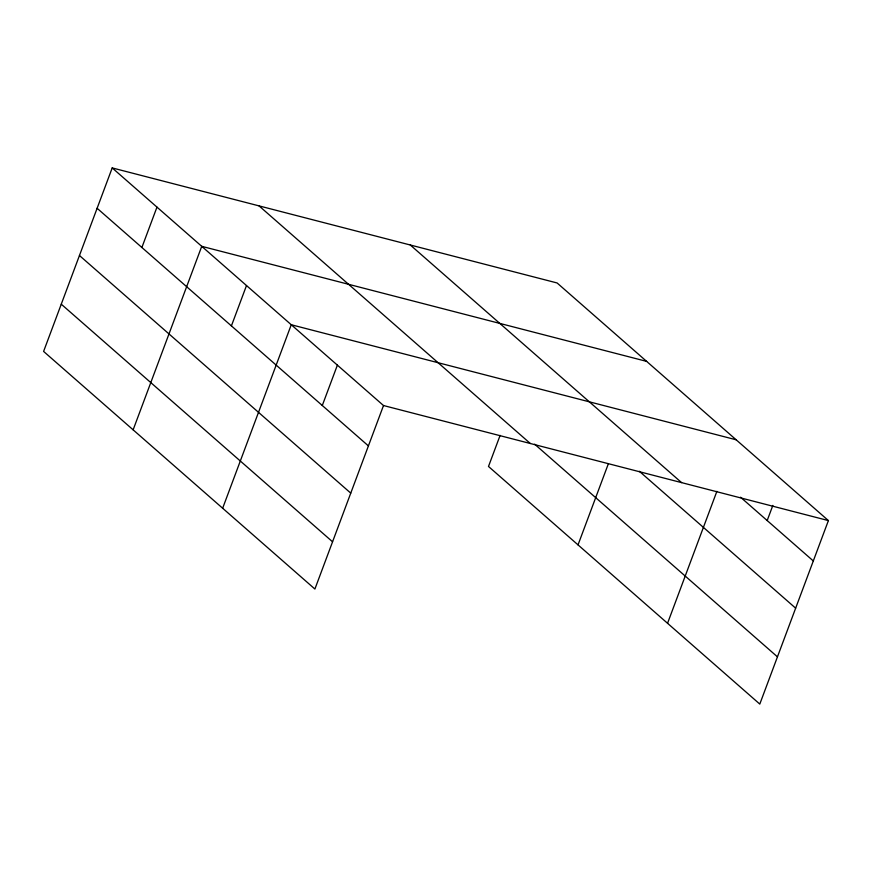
<?xml version="1.0" encoding="UTF-8"?>
<svg xmlns="http://www.w3.org/2000/svg" width="872" height="872" viewBox="0 0 872 872"><rect width="100%" height="100%" fill="white"/><g stroke="black" fill="none" stroke-linecap="round" stroke-linejoin="round"><path stroke-width="1.31" d="M112.205 167.915L43.6 351.416L314.901 589.036L383.506 405.535L112.205 167.915L557.099 282.964L828.4 520.584L759.795 704.086L488.494 466.466L500.114 435.39M141.885 247.485L156.971 207.122M133.133 429.831L201.737 246.329L646.632 361.379M231.407 325.899L246.504 285.536M222.654 508.245L291.259 324.744L736.164 439.793M322.291 405.502L337.388 365.139M578.027 544.88L608.285 463.959M667.549 623.295L716.882 491.339M767.186 520.551L772.843 505.411M383.506 405.535L828.4 520.584M740.546 497.214L813.303 560.947M410.287 244.999L681.588 482.619M639.318 471.262L795.646 608.176M534.645 444.186L777.453 656.845M259.028 205.879L530.318 443.499M97.119 208.277L368.409 445.897M79.461 255.518L350.751 493.127M61.258 304.186L332.559 541.795"/></g></svg>
